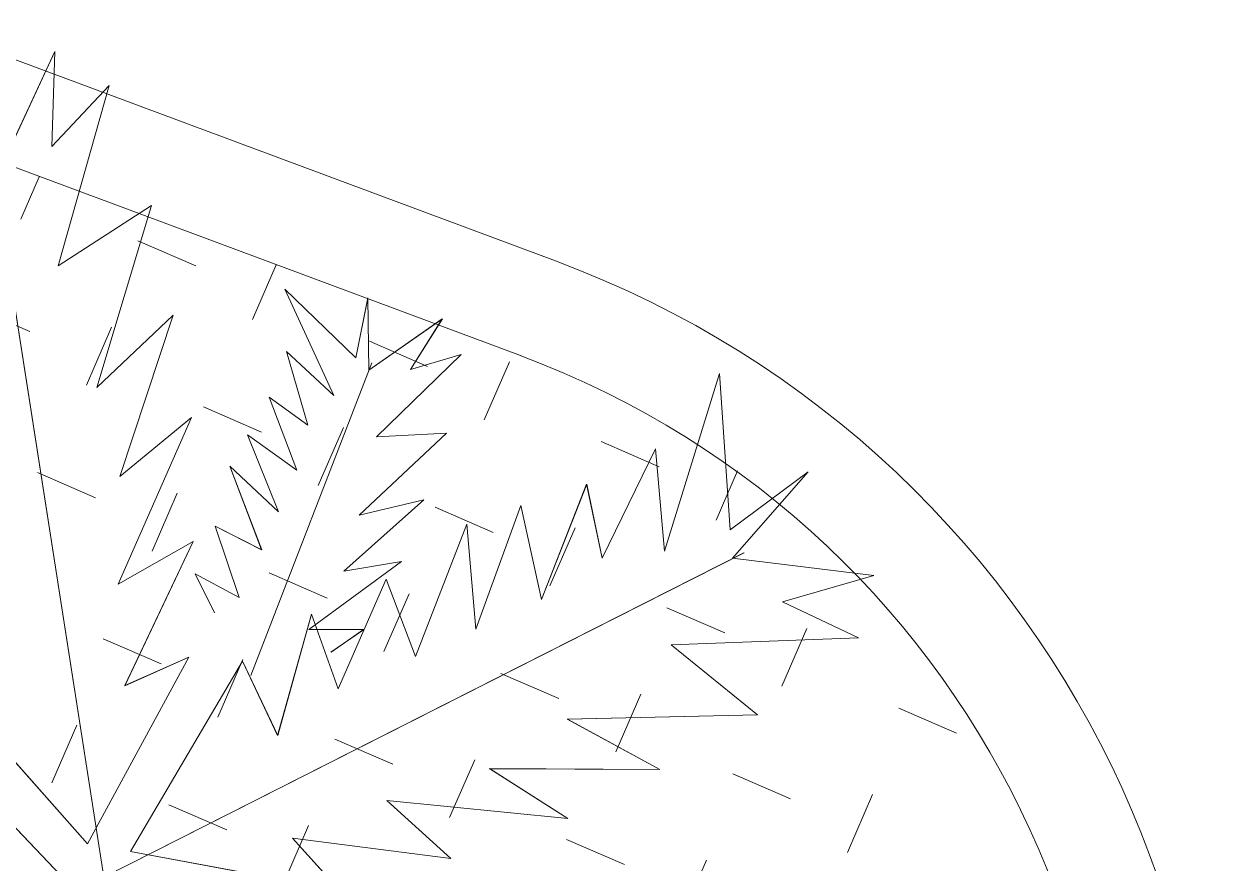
# Model space of a CAD drawing. Extents: x -2063571 to 559285, y 565862 to 1758715.
# Drawn here: x -2062797.9712 to -2062797.9119, y 566286.1742 to 566286.2161 of the extents above; entities that cross this region are included whole.
import ezdxf

# ---------------------------------------------------------------- set-up
doc = ezdxf.new("R2010")
doc.units = 0
doc.header["$MEASUREMENT"] = 0
for name, color, linetype, lineweight in [('CAY', 64, 'CONTINUOUS', 0), ('CHIA LO', 40, 'CONTINUOUS', 0), ('kichthuoc', 6, 'CONTINUOUS', 0), ('Lift', 1, 'CONTINUOUS', 0), ('Q-DUONG', 22, 'CONTINUOUS', 0)]:
    doc.layers.add(name, color=color, linetype=linetype, lineweight=lineweight)
pattern_1 = [(336.581345463, (-5630456.878, 1390305.53873), (0.328767986843, 0.130044649361), [0.125, -0.375]), (66.581345463, (-5630456.84548, 1390305.45654), (-0.130044649361, 0.328767986843), [0.125, -0.375])]

# ---------------------------------------------------------------- blocks, each defined once
blk = doc.blocks.new('cay CAU VUA')
at = {"layer": 'CAY'}
for p, q in [((-755.8692, 239.7561), (-758.66, 241.2337)), ((-756.9674, 239.7732), (-758.3981, 239.4143)), ((-755.8692, 239.7561), (-758.1368, 237.5585))]:
    blk.add_line(p, q, dxfattribs=at)
blk.add_lwpolyline([(-756.0291, 239.7871), (-756.4208, 240.6365), (-756.4887, 240.335), (-756.817, 240.9562), (-756.8637, 240.5787), (-757.2582, 241.2757), (-757.2389, 240.8675), (-757.6676, 241.4812), (-757.6135, 241.0212), (-758.1118, 241.6935), (-758.144, 241.2053), (-758.6456, 241.8602), (-758.5816, 241.4971), (-758.9083, 241.7584), (-758.6114, 241.2063), (-759.1136, 241.2589), (-758.7079, 241.1262), (-759.2424, 240.6907), (-758.4647, 240.944), (-758.8096, 240.6514), (-758.2803, 240.7373), (-758.5077, 240.4938), (-757.9786, 240.6247), (-758.2644, 240.3117), (-757.7043, 240.4635), (-758.0595, 240.164), (-757.4544, 240.316), (-757.6572, 240.0138), (-757.1419, 240.1204), (-757.3414, 239.8355), (-756.8195, 240.0217), (-756.998, 239.7059)], close=True, dxfattribs=at)
for points in [[(-757.2553, 240.0012), (-757.418, 240.061), (-757.2808, 239.8646), (-757.7593, 240.0248), (-757.5782, 239.8417), (-758.0376, 239.9485), (-757.8185, 239.7558), (-758.3351, 239.8607), (-758.1445, 239.6185), (-758.6554, 239.7138), (-758.4724, 239.5707), (-758.7355, 239.5555), (-758.3638, 239.422), (-758.6212, 239.235), (-758.3752, 239.3438), (-758.4421, 238.9146), (-758.1846, 239.3609), (-758.2228, 239.0786), (-758.0111, 239.3419), (-758.015, 239.132), (-757.8224, 239.4162), (-757.8243, 239.1493), (-757.626, 239.4564), (-757.6661, 239.1664), (-757.4468, 239.4926), (-757.4144, 239.2656), (-757.218, 239.5327), (-757.1914, 239.3152), (-757.1004, 239.4835)], [(-754.9264, 239.1331), (-755.758, 239.637), (-755.9404, 238.7196)], [(-756.1703, 238.667), (-755.9481, 239.6135), (-756.8769, 239.5035), (-756.6112, 239.3458), (-757.3034, 239.2255), (-756.9589, 239.0645), (-757.7437, 238.9047), (-757.3495, 238.7968), (-758.0656, 238.5788), (-757.6114, 238.488), (-758.4048, 238.2219), (-757.9505, 238.0404), (-758.7283, 237.7657), (-758.3632, 237.7144), (-758.7127, 237.4845), (-758.0958, 237.5962)]]:
    blk.add_lwpolyline(points, dxfattribs=at)
blk = doc.blocks.new('MB')
at = {"layer": 'Lift'}
h = blk.add_hatch(dxfattribs=at)
h.set_pattern_fill('CROSS', color=8, angle=336.5813, style=0)
h.set_pattern_definition([(336.581345463, (-5630456.878, 1390305.53873), (0.328767986843, 0.130044649361), [0.125, -0.375]), (66.581345463, (-5630456.84548, 1390305.45654), (-0.130044649361, 0.328767986843), [0.125, -0.375])])
h.paths.add_polyline_path([(336.9824, 626.3148, 0.414214), (335.9239, 628.6298), (327.3961, 631.8058, 0.414214), (325.081, 630.7473), (323.8944, 627.561, 0.414214), (324.953, 625.2459), (333.4807, 622.0699, 0.414214), (335.7958, 623.1285)])
h.paths.add_polyline_path([(328.9633, 627.4239), (330.9821, 626.672), (331.1139, 627.0258), (329.0951, 627.7777)], flags=24)
h = blk.add_hatch(dxfattribs=at)
h.set_pattern_fill('CROSS', color=8, angle=336.5813, style=0)
h.set_pattern_definition(pattern_1)
h.paths.add_polyline_path([(336.9824, 626.3148, 0.414214), (335.9239, 628.6298), (327.3961, 631.8058, 0.414214), (325.081, 630.7473), (323.8944, 627.561, 0.414214), (324.953, 625.2459), (333.4807, 622.0699, 0.414214), (335.7958, 623.1285)])
h.paths.add_polyline_path([(328.9633, 627.4239), (330.9821, 626.672), (331.1139, 627.0258), (329.0951, 627.7777)], flags=24)
h = blk.add_hatch(dxfattribs=at)
h.set_pattern_fill('CROSS', color=8, angle=336.5813, style=0)
h.set_pattern_definition(pattern_1)
h.paths.add_polyline_path([(336.9824, 626.3148, 0.414214), (335.9239, 628.6298), (327.3961, 631.8058, 0.414214), (325.081, 630.7473), (323.8944, 627.561, 0.414214), (324.953, 625.2459), (333.4807, 622.0699, 0.414214), (335.7958, 623.1285)])
h.paths.add_polyline_path([(328.9633, 627.4239), (330.9821, 626.672), (331.1139, 627.0258), (329.0951, 627.7777)], flags=24)
h = blk.add_hatch(dxfattribs=at)
h.set_pattern_fill('CROSS', color=8, angle=336.5813, style=0)
h.set_pattern_definition(pattern_1)
h.paths.add_polyline_path([(336.9824, 626.3148, 0.414214), (335.9239, 628.6298), (327.3961, 631.8058, 0.414214), (325.081, 630.7473), (323.8944, 627.561, 0.414214), (324.953, 625.2459), (333.4807, 622.0699, 0.414214), (335.7958, 623.1285)])
h.paths.add_polyline_path([(328.9633, 627.4239), (330.9821, 626.672), (331.1139, 627.0258), (329.0951, 627.7777)], flags=24)
h = blk.add_hatch(dxfattribs=at)
h.set_pattern_fill('CROSS', color=8, angle=336.5813, style=0)
h.set_pattern_definition(pattern_1)
h.paths.add_polyline_path([(336.9824, 626.3148, 0.414214), (335.9239, 628.6298), (327.3961, 631.8058, 0.414214), (325.081, 630.7473), (323.8944, 627.561, 0.414214), (324.953, 625.2459), (333.4807, 622.0699, 0.414214), (335.7958, 623.1285)])
h.paths.add_polyline_path([(328.9633, 627.4239), (330.9821, 626.672), (331.1139, 627.0258), (329.0951, 627.7777)], flags=24)
h = blk.add_hatch(dxfattribs=at)
h.set_pattern_fill('CROSS', color=8, angle=336.5813, style=0)
h.set_pattern_definition(pattern_1)
h.paths.add_polyline_path([(336.9824, 626.3148, 0.414214), (335.9239, 628.6298), (327.3961, 631.8058, 0.414214), (325.081, 630.7473), (323.8944, 627.561, 0.414214), (324.953, 625.2459), (333.4807, 622.0699, 0.414214), (335.7958, 623.1285)])
h.paths.add_polyline_path([(328.9633, 627.4239), (330.9821, 626.672), (331.1139, 627.0258), (329.0951, 627.7777)], flags=24)
h = blk.add_hatch(dxfattribs=at)
h.set_pattern_fill('CROSS', color=8, angle=336.5813, style=0)
h.set_pattern_definition(pattern_1)
h.paths.add_polyline_path([(336.9824, 626.3148, 0.414214), (335.9239, 628.6298), (327.3961, 631.8058, 0.414214), (325.081, 630.7473), (323.8944, 627.561, 0.414214), (324.953, 625.2459), (333.4807, 622.0699, 0.414214), (335.7958, 623.1285)])
h.paths.add_polyline_path([(328.9633, 627.4239), (330.9821, 626.672), (331.1139, 627.0258), (329.0951, 627.7777)], flags=24)
at = {"layer": 'CAY', "color": 8}
for p, q in [((335.0022, 629.232, 0), (334.8832, 628.9763, 0)), ((335.0022, 629.232, 0), (334.8832, 628.9763, 0)), ((335.0022, 629.232, 0), (334.8832, 628.9763, 0)), ((335.0022, 629.232, 0), (334.8832, 628.9763, 0)), ((335.0022, 629.232, 0), (334.8832, 628.9763, 0)), ((334.996, 629.0439, 0), (335.0022, 629.232, 0)), ((334.996, 629.0439, 0), (335.0022, 629.232, 0)), ((334.996, 629.0439, 0), (335.0022, 629.232, 0)), ((334.996, 629.0439, 0), (335.0022, 629.232, 0)), ((334.996, 629.0439, 0), (335.0022, 629.232, 0)), ((335.1097, 629.1648, 0), (334.996, 629.0439, 0)), ((335.1097, 629.1648, 0), (334.996, 629.0439, 0)), ((335.1097, 629.1648, 0), (334.996, 629.0439, 0)), ((335.1097, 629.1648, 0), (334.996, 629.0439, 0)), ((335.1097, 629.1648, 0), (334.996, 629.0439, 0)), ((335.0087, 628.8076, 0), (335.1097, 629.1648, 0)), ((335.0087, 628.8076, 0), (335.1097, 629.1648, 0)), ((335.0087, 628.8076, 0), (335.1097, 629.1648, 0)), ((335.0087, 628.8076, 0), (335.1097, 629.1648, 0)), ((335.0087, 628.8076, 0), (335.1097, 629.1648, 0)), ((335.099, 627.5971, 0), (334.8799, 629.0012, 0)), ((335.099, 627.5971, 0), (334.8799, 629.0012, 0)), ((335.099, 627.5971, 0), (334.8799, 629.0012, 0)), ((335.099, 627.5971, 0), (334.8799, 629.0012, 0)), ((335.099, 627.5971, 0), (334.8799, 629.0012, 0)), ((335.1934, 628.9274, 0), (335.0087, 628.8076, 0)), ((335.1934, 628.9274, 0), (335.0087, 628.8076, 0)), ((335.1934, 628.9274, 0), (335.0087, 628.8076, 0)), ((335.1934, 628.9274, 0), (335.0087, 628.8076, 0)), ((335.1934, 628.9274, 0), (335.0087, 628.8076, 0)), ((335.0852, 628.5667, 0), (335.1934, 628.9274, 0)), ((335.0852, 628.5667, 0), (335.1934, 628.9274, 0)), ((335.0852, 628.5667, 0), (335.1934, 628.9274, 0)), ((335.0852, 628.5667, 0), (335.1934, 628.9274, 0)), ((335.0852, 628.5667, 0), (335.1934, 628.9274, 0)), ((335.5981, 628.6253, 0), (335.4577, 628.7613, 0)), ((335.4577, 628.7613, 0), (335.5549, 628.5508, 0)), ((335.5981, 628.6253, 0), (335.4577, 628.7613, 0)), ((335.4577, 628.7613, 0), (335.5549, 628.5508, 0)), ((335.5981, 628.6253, 0), (335.4577, 628.7613, 0)), ((335.4577, 628.7613, 0), (335.5549, 628.5508, 0)), ((335.5981, 628.6253, 0), (335.4577, 628.7613, 0)), ((335.4577, 628.7613, 0), (335.5549, 628.5508, 0)), ((335.5981, 628.6253, 0), (335.4577, 628.7613, 0)), ((335.4577, 628.7613, 0), (335.5549, 628.5508, 0)), ((335.6219, 628.744, 0), (335.5981, 628.6253, 0)), ((335.6219, 628.744, 0), (335.5981, 628.6253, 0)), ((335.6219, 628.744, 0), (335.5981, 628.6253, 0)), ((335.6219, 628.744, 0), (335.5981, 628.6253, 0)), ((335.6219, 628.744, 0), (335.5981, 628.6253, 0)), ((335.6238, 628.6008, 0), (335.6219, 628.744, 0)), ((335.6238, 628.6008, 0), (335.6219, 628.744, 0)), ((335.6238, 628.6008, 0), (335.6219, 628.744, 0)), ((335.6238, 628.6008, 0), (335.6219, 628.744, 0)), ((335.6238, 628.6008, 0), (335.6219, 628.744, 0)), ((335.2365, 628.7101, 0), (335.0852, 628.5667, 0)), ((335.2365, 628.7101, 0), (335.0852, 628.5667, 0)), ((335.2365, 628.7101, 0), (335.0852, 628.5667, 0)), ((335.2365, 628.7101, 0), (335.0852, 628.5667, 0)), ((335.2365, 628.7101, 0), (335.0852, 628.5667, 0)), ((335.1307, 628.3903, 0), (335.2365, 628.7101, 0)), ((335.1307, 628.3903, 0), (335.2365, 628.7101, 0)), ((335.1307, 628.3903, 0), (335.2365, 628.7101, 0)), ((335.1307, 628.3903, 0), (335.2365, 628.7101, 0)), ((335.1307, 628.3903, 0), (335.2365, 628.7101, 0)), ((335.7694, 628.7028, 0), (335.6238, 628.6008, 0)), ((335.7694, 628.7028, 0), (335.6238, 628.6008, 0)), ((335.7694, 628.7028, 0), (335.6238, 628.6008, 0)), ((335.7694, 628.7028, 0), (335.6238, 628.6008, 0)), ((335.7694, 628.7028, 0), (335.6238, 628.6008, 0)), ((335.7067, 628.6021, 0), (335.7694, 628.7028, 0)), ((335.7067, 628.6021, 0), (335.7694, 628.7028, 0)), ((335.7067, 628.6021, 0), (335.7694, 628.7028, 0)), ((335.7067, 628.6021, 0), (335.7694, 628.7028, 0)), ((335.7067, 628.6021, 0), (335.7694, 628.7028, 0)), ((335.5549, 628.5508, 0), (335.461, 628.6381, 0)), ((335.461, 628.6381, 0), (335.5028, 628.492, 0)), ((335.5549, 628.5508, 0), (335.461, 628.6381, 0)), ((335.461, 628.6381, 0), (335.5028, 628.492, 0)), ((335.5549, 628.5508, 0), (335.461, 628.6381, 0)), ((335.461, 628.6381, 0), (335.5028, 628.492, 0)), ((335.5549, 628.5508, 0), (335.461, 628.6381, 0)), ((335.461, 628.6381, 0), (335.5028, 628.492, 0)), ((335.5549, 628.5508, 0), (335.461, 628.6381, 0)), ((335.461, 628.6381, 0), (335.5028, 628.492, 0)), ((335.3904, 627.9964, 0), (335.6299, 628.6154, 0)), ((335.3904, 627.9964, 0), (335.6299, 628.6154, 0)), ((335.3904, 627.9964, 0), (335.6299, 628.6154, 0)), ((335.3904, 627.9964, 0), (335.6299, 628.6154, 0)), ((335.3904, 627.9964, 0), (335.6299, 628.6154, 0)), ((335.6391, 628.4692, 0), (335.8068, 628.6322, 0)), ((335.6391, 628.4692, 0), (335.8068, 628.6322, 0)), ((335.6391, 628.4692, 0), (335.8068, 628.6322, 0)), ((335.6391, 628.4692, 0), (335.8068, 628.6322, 0)), ((335.6391, 628.4692, 0), (335.8068, 628.6322, 0)), ((335.8068, 628.6322, 0), (335.7067, 628.6021, 0)), ((335.8068, 628.6322, 0), (335.7067, 628.6021, 0)), ((335.8068, 628.6322, 0), (335.7067, 628.6021, 0)), ((335.8068, 628.6322, 0), (335.7067, 628.6021, 0)), ((335.8068, 628.6322, 0), (335.7067, 628.6021, 0)), ((336.3183, 628.5944, 0), (336.2095, 628.2428, 0)), ((336.3183, 628.5944, 0), (336.2095, 628.2428, 0)), ((336.3183, 628.5944, 0), (336.2095, 628.2428, 0)), ((336.3183, 628.5944, 0), (336.2095, 628.2428, 0)), ((336.3183, 628.5944, 0), (336.2095, 628.2428, 0)), ((336.3396, 628.2849, 0), (336.3183, 628.5944, 0)), ((336.3396, 628.2849, 0), (336.3183, 628.5944, 0)), ((336.3396, 628.2849, 0), (336.3183, 628.5944, 0)), ((336.3396, 628.2849, 0), (336.3183, 628.5944, 0)), ((336.3396, 628.2849, 0), (336.3183, 628.5944, 0)), ((335.5028, 628.492, 0), (335.4267, 628.5479, 0)), ((335.4267, 628.5479, 0), (335.4812, 628.4033, 0)), ((335.5028, 628.492, 0), (335.4267, 628.5479, 0)), ((335.4267, 628.5479, 0), (335.4812, 628.4033, 0)), ((335.5028, 628.492, 0), (335.4267, 628.5479, 0)), ((335.4267, 628.5479, 0), (335.4812, 628.4033, 0)), ((335.5028, 628.492, 0), (335.4267, 628.5479, 0)), ((335.4267, 628.5479, 0), (335.4812, 628.4033, 0)), ((335.5028, 628.492, 0), (335.4267, 628.5479, 0)), ((335.4267, 628.5479, 0), (335.4812, 628.4033, 0)), ((335.1277, 628.1772, 0), (335.2727, 628.5072, 0)), ((335.1277, 628.1772, 0), (335.2727, 628.5072, 0)), ((335.1277, 628.1772, 0), (335.2727, 628.5072, 0)), ((335.1277, 628.1772, 0), (335.2727, 628.5072, 0)), ((335.1277, 628.1772, 0), (335.2727, 628.5072, 0)), ((335.2727, 628.5072, 0), (335.1307, 628.3903, 0)), ((335.2727, 628.5072, 0), (335.1307, 628.3903, 0)), ((335.2727, 628.5072, 0), (335.1307, 628.3903, 0)), ((335.2727, 628.5072, 0), (335.1307, 628.3903, 0)), ((335.2727, 628.5072, 0), (335.1307, 628.3903, 0)), ((335.4812, 628.4033, 0), (335.3835, 628.4733, 0)), ((335.3835, 628.4733, 0), (335.4449, 628.3207, 0)), ((335.4812, 628.4033, 0), (335.3835, 628.4733, 0)), ((335.3835, 628.4733, 0), (335.4449, 628.3207, 0)), ((335.4812, 628.4033, 0), (335.3835, 628.4733, 0)), ((335.3835, 628.4733, 0), (335.4449, 628.3207, 0)), ((335.4812, 628.4033, 0), (335.3835, 628.4733, 0)), ((335.3835, 628.4733, 0), (335.4449, 628.3207, 0)), ((335.4812, 628.4033, 0), (335.3835, 628.4733, 0)), ((335.3835, 628.4733, 0), (335.4449, 628.3207, 0)), ((335.6049, 628.3137, 0), (335.7776, 628.4764, 0)), ((335.6049, 628.3137, 0), (335.7776, 628.4764, 0)), ((335.6049, 628.3137, 0), (335.7776, 628.4764, 0)), ((335.6049, 628.3137, 0), (335.7776, 628.4764, 0)), ((335.6049, 628.3137, 0), (335.7776, 628.4764, 0)), ((335.7776, 628.4764, 0), (335.6391, 628.4692, 0)), ((335.7776, 628.4764, 0), (335.6391, 628.4692, 0)), ((335.7776, 628.4764, 0), (335.6391, 628.4692, 0)), ((335.7776, 628.4764, 0), (335.6391, 628.4692, 0)), ((335.7776, 628.4764, 0), (335.6391, 628.4692, 0)), ((336.1915, 628.4455, 0), (336.0856, 628.2286, 0)), ((336.1915, 628.4455, 0), (336.0856, 628.2286, 0)), ((336.1915, 628.4455, 0), (336.0856, 628.2286, 0)), ((336.1915, 628.4455, 0), (336.0856, 628.2286, 0)), ((336.1915, 628.4455, 0), (336.0856, 628.2286, 0)), ((336.2095, 628.2428, 0), (336.1915, 628.4455, 0)), ((336.2095, 628.2428, 0), (336.1915, 628.4455, 0)), ((336.2095, 628.2428, 0), (336.1915, 628.4455, 0)), ((336.2095, 628.2428, 0), (336.1915, 628.4455, 0)), ((336.2095, 628.2428, 0), (336.1915, 628.4455, 0)), ((335.4449, 628.3207, 0), (335.3488, 628.4107, 0)), ((335.3488, 628.4107, 0), (335.4117, 628.2454, 0)), ((335.4449, 628.3207, 0), (335.3488, 628.4107, 0)), ((335.3488, 628.4107, 0), (335.4117, 628.2454, 0)), ((335.4449, 628.3207, 0), (335.3488, 628.4107, 0)), ((335.3488, 628.4107, 0), (335.4117, 628.2454, 0)), ((335.4449, 628.3207, 0), (335.3488, 628.4107, 0)), ((335.3488, 628.4107, 0), (335.4117, 628.2454, 0)), ((335.4449, 628.3207, 0), (335.3488, 628.4107, 0)), ((335.3488, 628.4107, 0), (335.4117, 628.2454, 0)), ((336.4937, 628.3995, 0), (336.3396, 628.2849, 0)), ((336.4937, 628.3995, 0), (336.3396, 628.2849, 0)), ((336.4937, 628.3995, 0), (336.3396, 628.2849, 0)), ((336.4937, 628.3995, 0), (336.3396, 628.2849, 0)), ((336.4937, 628.3995, 0), (336.3396, 628.2849, 0)), ((336.344, 628.2286, 0), (336.4937, 628.3995, 0)), ((336.344, 628.2286, 0), (336.4937, 628.3995, 0)), ((336.344, 628.2286, 0), (336.4937, 628.3995, 0)), ((336.344, 628.2286, 0), (336.4937, 628.3995, 0)), ((336.344, 628.2286, 0), (336.4937, 628.3995, 0)), ((336.0551, 628.3754, 0), (335.9659, 628.147, 0)), ((336.0551, 628.3754, 0), (335.9659, 628.147, 0)), ((336.0551, 628.3754, 0), (335.9659, 628.147, 0)), ((336.0551, 628.3754, 0), (335.9659, 628.147, 0)), ((336.0551, 628.3754, 0), (335.9659, 628.147, 0)), ((336.0856, 628.2286, 0), (336.0551, 628.3754, 0)), ((336.0856, 628.2286, 0), (336.0551, 628.3754, 0)), ((336.0856, 628.2286, 0), (336.0551, 628.3754, 0)), ((336.0856, 628.2286, 0), (336.0551, 628.3754, 0)), ((336.0856, 628.2286, 0), (336.0551, 628.3754, 0)), ((335.5742, 628.2031, 0), (335.7327, 628.3442, 0)), ((335.5742, 628.2031, 0), (335.7327, 628.3442, 0)), ((335.5742, 628.2031, 0), (335.7327, 628.3442, 0)), ((335.5742, 628.2031, 0), (335.7327, 628.3442, 0)), ((335.5742, 628.2031, 0), (335.7327, 628.3442, 0)), ((335.7327, 628.3442, 0), (335.6049, 628.3137, 0)), ((335.7327, 628.3442, 0), (335.6049, 628.3137, 0)), ((335.7327, 628.3442, 0), (335.6049, 628.3137, 0)), ((335.7327, 628.3442, 0), (335.6049, 628.3137, 0)), ((335.7327, 628.3442, 0), (335.6049, 628.3137, 0)), ((335.9251, 628.3333, 0), (335.8355, 628.088, 0)), ((335.9251, 628.3333, 0), (335.8355, 628.088, 0)), ((335.9251, 628.3333, 0), (335.8355, 628.088, 0)), ((335.9251, 628.3333, 0), (335.8355, 628.088, 0)), ((335.9251, 628.3333, 0), (335.8355, 628.088, 0)), ((335.9659, 628.147, 0), (335.9251, 628.3333, 0)), ((335.9659, 628.147, 0), (335.9251, 628.3333, 0)), ((335.9659, 628.147, 0), (335.9251, 628.3333, 0)), ((335.9659, 628.147, 0), (335.9251, 628.3333, 0)), ((335.9659, 628.147, 0), (335.9251, 628.3333, 0)), ((335.4117, 628.2454, 0), (335.3199, 628.2925, 0)), ((335.3199, 628.2925, 0), (335.3671, 628.1509, 0)), ((335.4117, 628.2454, 0), (335.3199, 628.2925, 0)), ((335.3199, 628.2925, 0), (335.3671, 628.1509, 0)), ((335.4117, 628.2454, 0), (335.3199, 628.2925, 0)), ((335.3199, 628.2925, 0), (335.3671, 628.1509, 0)), ((335.4117, 628.2454, 0), (335.3199, 628.2925, 0)), ((335.3199, 628.2925, 0), (335.3671, 628.1509, 0)), ((335.4117, 628.2454, 0), (335.3199, 628.2925, 0)), ((335.3199, 628.2925, 0), (335.3671, 628.1509, 0)), ((335.8176, 628.2963, 0), (335.7163, 628.0344, 0)), ((335.8176, 628.2963, 0), (335.7163, 628.0344, 0)), ((335.8176, 628.2963, 0), (335.7163, 628.0344, 0)), ((335.8176, 628.2963, 0), (335.7163, 628.0344, 0)), ((335.8176, 628.2963, 0), (335.7163, 628.0344, 0)), ((335.8355, 628.088, 0), (335.8176, 628.2963, 0)), ((335.8355, 628.088, 0), (335.8176, 628.2963, 0)), ((335.8355, 628.088, 0), (335.8176, 628.2963, 0)), ((335.8355, 628.088, 0), (335.8176, 628.2963, 0)), ((335.8355, 628.088, 0), (335.8176, 628.2963, 0)), ((335.2763, 628.2621, 0), (335.1277, 628.1772, 0)), ((335.2763, 628.2621, 0), (335.1277, 628.1772, 0)), ((335.2763, 628.2621, 0), (335.1277, 628.1772, 0)), ((335.2763, 628.2621, 0), (335.1277, 628.1772, 0)), ((335.2763, 628.2621, 0), (335.1277, 628.1772, 0)), ((335.1408, 627.9764, 0), (335.2763, 628.2621, 0)), ((335.1408, 627.9764, 0), (335.2763, 628.2621, 0)), ((335.1408, 627.9764, 0), (335.2763, 628.2621, 0)), ((335.1408, 627.9764, 0), (335.2763, 628.2621, 0)), ((335.1408, 627.9764, 0), (335.2763, 628.2621, 0)), ((335.099, 627.5971, 0), (336.3666, 628.2393, 0)), ((335.099, 627.5971, 0), (336.3666, 628.2393, 0)), ((335.099, 627.5971, 0), (336.3666, 628.2393, 0)), ((335.099, 627.5971, 0), (336.3666, 628.2393, 0)), ((335.099, 627.5971, 0), (336.3666, 628.2393, 0)), ((335.5054, 628.0879, 0), (335.6885, 628.2221, 0)), ((335.5054, 628.0879, 0), (335.6885, 628.2221, 0)), ((335.5054, 628.0879, 0), (335.6885, 628.2221, 0)), ((335.5054, 628.0879, 0), (335.6885, 628.2221, 0)), ((335.5054, 628.0879, 0), (335.6885, 628.2221, 0)), ((335.6885, 628.2221, 0), (335.5742, 628.2031, 0)), ((335.6885, 628.2221, 0), (335.5742, 628.2031, 0)), ((335.6885, 628.2221, 0), (335.5742, 628.2031, 0)), ((335.6885, 628.2221, 0), (335.5742, 628.2031, 0)), ((335.6885, 628.2221, 0), (335.5742, 628.2031, 0)), ((336.624, 628.1944, 0), (336.344, 628.2286, 0)), ((336.624, 628.1944, 0), (336.344, 628.2286, 0)), ((336.624, 628.1944, 0), (336.344, 628.2286, 0)), ((336.624, 628.1944, 0), (336.344, 628.2286, 0)), ((336.624, 628.1944, 0), (336.344, 628.2286, 0)), ((335.3671, 628.1509, 0), (335.2802, 628.1976, 0)), ((335.2802, 628.1976, 0), (335.3185, 628.1205, 0)), ((335.3671, 628.1509, 0), (335.2802, 628.1976, 0)), ((335.2802, 628.1976, 0), (335.3185, 628.1205, 0)), ((335.3671, 628.1509, 0), (335.2802, 628.1976, 0)), ((335.2802, 628.1976, 0), (335.3185, 628.1205, 0)), ((335.3671, 628.1509, 0), (335.2802, 628.1976, 0)), ((335.2802, 628.1976, 0), (335.3185, 628.1205, 0)), ((335.3671, 628.1509, 0), (335.2802, 628.1976, 0)), ((335.2802, 628.1976, 0), (335.3185, 628.1205, 0)), ((336.4431, 628.1421, 0), (336.624, 628.1944, 0)), ((336.4431, 628.1421, 0), (336.624, 628.1944, 0)), ((336.4431, 628.1421, 0), (336.624, 628.1944, 0)), ((336.4431, 628.1421, 0), (336.624, 628.1944, 0)), ((336.4431, 628.1421, 0), (336.624, 628.1944, 0)), ((335.6579, 628.1875, 0), (335.5633, 627.9704, 0)), ((335.6579, 628.1875, 0), (335.5633, 627.9704, 0)), ((335.6579, 628.1875, 0), (335.5633, 627.9704, 0)), ((335.6579, 628.1875, 0), (335.5633, 627.9704, 0)), ((335.6579, 628.1875, 0), (335.5633, 627.9704, 0)), ((335.7163, 628.0344, 0), (335.6579, 628.1875, 0)), ((335.7163, 628.0344, 0), (335.6579, 628.1875, 0)), ((335.7163, 628.0344, 0), (335.6579, 628.1875, 0)), ((335.7163, 628.0344, 0), (335.6579, 628.1875, 0)), ((335.7163, 628.0344, 0), (335.6579, 628.1875, 0)), ((336.5932, 628.0714, 0), (336.4431, 628.1421, 0)), ((336.5932, 628.0714, 0), (336.4431, 628.1421, 0)), ((336.5932, 628.0714, 0), (336.4431, 628.1421, 0)), ((336.5932, 628.0714, 0), (336.4431, 628.1421, 0)), ((336.5932, 628.0714, 0), (336.4431, 628.1421, 0)), ((335.5104, 628.1177, 0), (335.4434, 627.8775, 0)), ((335.5104, 628.1177, 0), (335.4434, 627.8775, 0)), ((335.5104, 628.1177, 0), (335.4434, 627.8775, 0)), ((335.5104, 628.1177, 0), (335.4434, 627.8775, 0)), ((335.5104, 628.1177, 0), (335.4434, 627.8775, 0)), ((335.5633, 627.9704, 0), (335.5104, 628.1177, 0)), ((335.5633, 627.9704, 0), (335.5104, 628.1177, 0)), ((335.5633, 627.9704, 0), (335.5104, 628.1177, 0)), ((335.5633, 627.9704, 0), (335.5104, 628.1177, 0)), ((335.5633, 627.9704, 0), (335.5104, 628.1177, 0)), ((335.6132, 628.0873, 0), (335.5054, 628.0879, 0)), ((335.6132, 628.0873, 0), (335.5054, 628.0879, 0)), ((335.6132, 628.0873, 0), (335.5054, 628.0879, 0)), ((335.6132, 628.0873, 0), (335.5054, 628.0879, 0)), ((335.6132, 628.0873, 0), (335.5054, 628.0879, 0)), ((335.549, 628.043, 0), (335.6132, 628.0873, 0)), ((335.549, 628.043, 0), (335.6132, 628.0873, 0)), ((335.549, 628.043, 0), (335.6132, 628.0873, 0)), ((335.549, 628.043, 0), (335.6132, 628.0873, 0)), ((335.549, 628.043, 0), (335.6132, 628.0873, 0)), ((336.2223, 628.0571, 0), (336.5932, 628.0714, 0)), ((336.2223, 628.0571, 0), (336.5932, 628.0714, 0)), ((336.2223, 628.0571, 0), (336.5932, 628.0714, 0)), ((336.2223, 628.0571, 0), (336.5932, 628.0714, 0)), ((336.2223, 628.0571, 0), (336.5932, 628.0714, 0)), ((336.3933, 627.9185, 0), (336.2223, 628.0571, 0)), ((336.3933, 627.9185, 0), (336.2223, 628.0571, 0)), ((336.3933, 627.9185, 0), (336.2223, 628.0571, 0)), ((336.3933, 627.9185, 0), (336.2223, 628.0571, 0)), ((336.3933, 627.9185, 0), (336.2223, 628.0571, 0)), ((335.0671, 627.6632, 0), (335.2678, 628.0331, 0)), ((335.0671, 627.6632, 0), (335.2678, 628.0331, 0)), ((335.0671, 627.6632, 0), (335.2678, 628.0331, 0)), ((335.0671, 627.6632, 0), (335.2678, 628.0331, 0)), ((335.0671, 627.6632, 0), (335.2678, 628.0331, 0)), ((335.2678, 628.0331, 0), (335.1408, 627.9764, 0)), ((335.2678, 628.0331, 0), (335.1408, 627.9764, 0)), ((335.2678, 628.0331, 0), (335.1408, 627.9764, 0)), ((335.2678, 628.0331, 0), (335.1408, 627.9764, 0)), ((335.2678, 628.0331, 0), (335.1408, 627.9764, 0)), ((335.3736, 628.0251, 0), (335.1519, 627.6479, 0)), ((335.3736, 628.0251, 0), (335.1519, 627.6479, 0)), ((335.3736, 628.0251, 0), (335.1519, 627.6479, 0)), ((335.3736, 628.0251, 0), (335.1519, 627.6479, 0)), ((335.3736, 628.0251, 0), (335.1519, 627.6479, 0)), ((335.4434, 627.8775, 0), (335.3736, 628.0251, 0)), ((335.4434, 627.8775, 0), (335.3736, 628.0251, 0)), ((335.4434, 627.8775, 0), (335.3736, 628.0251, 0)), ((335.4434, 627.8775, 0), (335.3736, 628.0251, 0)), ((335.4434, 627.8775, 0), (335.3736, 628.0251, 0)), ((334.7768, 627.9906, 0), (335.0671, 627.6632, 0)), ((334.7768, 627.9906, 0), (335.0671, 627.6632, 0)), ((334.7768, 627.9906, 0), (335.0671, 627.6632, 0)), ((334.7768, 627.9906, 0), (335.0671, 627.6632, 0)), ((334.7768, 627.9906, 0), (335.0671, 627.6632, 0)), ((336.0169, 627.9099, 0), (336.3933, 627.9185, 0)), ((336.0169, 627.9099, 0), (336.3933, 627.9185, 0)), ((336.0169, 627.9099, 0), (336.3933, 627.9185, 0)), ((336.0169, 627.9099, 0), (336.3933, 627.9185, 0)), ((336.0169, 627.9099, 0), (336.3933, 627.9185, 0)), ((336.2, 627.8103, 0), (336.0169, 627.9099, 0)), ((336.2, 627.8103, 0), (336.0169, 627.9099, 0)), ((336.2, 627.8103, 0), (336.0169, 627.9099, 0)), ((336.2, 627.8103, 0), (336.0169, 627.9099, 0)), ((336.2, 627.8103, 0), (336.0169, 627.9099, 0)), ((335.0264, 627.5872, 0), (334.7365, 627.8924, 0)), ((335.0264, 627.5872, 0), (334.7365, 627.8924, 0)), ((335.0264, 627.5872, 0), (334.7365, 627.8924, 0)), ((335.0264, 627.5872, 0), (334.7365, 627.8924, 0)), ((335.0264, 627.5872, 0), (334.7365, 627.8924, 0)), ((336.0182, 627.7132, 0), (335.8631, 627.8121, 0)), ((335.8631, 627.8121, 0), (336.2, 627.8103, 0)), ((336.0182, 627.7132, 0), (335.8631, 627.8121, 0)), ((335.8631, 627.8121, 0), (336.2, 627.8103, 0)), ((336.0182, 627.7132, 0), (335.8631, 627.8121, 0)), ((335.8631, 627.8121, 0), (336.2, 627.8103, 0)), ((336.0182, 627.7132, 0), (335.8631, 627.8121, 0)), ((335.8631, 627.8121, 0), (336.2, 627.8103, 0)), ((336.0182, 627.7132, 0), (335.8631, 627.8121, 0)), ((335.8631, 627.8121, 0), (336.2, 627.8103, 0)), ((335.7862, 627.634, 0), (335.6596, 627.7491, 0)), ((335.6596, 627.7491, 0), (336.0182, 627.7132, 0)), ((335.7862, 627.634, 0), (335.6596, 627.7491, 0)), ((335.6596, 627.7491, 0), (336.0182, 627.7132, 0)), ((335.7862, 627.634, 0), (335.6596, 627.7491, 0)), ((335.6596, 627.7491, 0), (336.0182, 627.7132, 0)), ((335.7862, 627.634, 0), (335.6596, 627.7491, 0)), ((335.6596, 627.7491, 0), (336.0182, 627.7132, 0)), ((335.7862, 627.634, 0), (335.6596, 627.7491, 0)), ((335.6596, 627.7491, 0), (336.0182, 627.7132, 0)), ((335.5658, 627.5713, 0), (335.4726, 627.6746, 0)), ((335.4726, 627.6746, 0), (335.7862, 627.634, 0)), ((335.5658, 627.5713, 0), (335.4726, 627.6746, 0)), ((335.4726, 627.6746, 0), (335.7862, 627.634, 0)), ((335.5658, 627.5713, 0), (335.4726, 627.6746, 0)), ((335.4726, 627.6746, 0), (335.7862, 627.634, 0)), ((335.5658, 627.5713, 0), (335.4726, 627.6746, 0)), ((335.4726, 627.6746, 0), (335.7862, 627.634, 0)), ((335.5658, 627.5713, 0), (335.4726, 627.6746, 0)), ((335.4726, 627.6746, 0), (335.7862, 627.634, 0)), ((335.1519, 627.6479, 0), (335.5658, 627.5713, 0)), ((335.1519, 627.6479, 0), (335.5658, 627.5713, 0)), ((335.1519, 627.6479, 0), (335.5658, 627.5713, 0)), ((335.1519, 627.6479, 0), (335.5658, 627.5713, 0)), ((335.1519, 627.6479, 0), (335.5658, 627.5713, 0))]:
    blk.add_line(p, q, dxfattribs=at)
at = {"layer": 'CHIA LO', "color": 8, "flags": 128}
for points in [[(333.4109, 621.8825), (324.8832, 625.0585, -0.414214), (323.707, 627.6308), (324.8936, 630.8171, -0.414214), (327.4659, 631.9933), (335.9937, 628.8173)], [(333.4109, 621.8825), (324.8832, 625.0585, -0.414214), (323.707, 627.6308), (324.8936, 630.8171, -0.414214), (327.4659, 631.9933), (335.9937, 628.8173)], [(333.4109, 621.8825), (324.8832, 625.0585, -0.414214), (323.707, 627.6308), (324.8936, 630.8171, -0.414214), (327.4659, 631.9933), (335.9937, 628.8173)], [(333.4109, 621.8825), (324.8832, 625.0585, -0.414214), (323.707, 627.6308), (324.8936, 630.8171, -0.414214), (327.4659, 631.9933), (335.9937, 628.8173)], [(333.4109, 621.8825), (324.8832, 625.0585, -0.414214), (323.707, 627.6308), (324.8936, 630.8171, -0.414214), (327.4659, 631.9933), (335.9937, 628.8173)], [(333.4109, 621.8825), (324.8832, 625.0585, -0.414214), (323.707, 627.6308), (324.8936, 630.8171, -0.414214), (327.4659, 631.9933), (335.9937, 628.8173)], [(333.4109, 621.8825), (324.8832, 625.0585, -0.414214), (323.707, 627.6308), (324.8936, 630.8171, -0.414214), (327.4659, 631.9933), (335.9937, 628.8173)], [(333.4807, 622.0699), (324.953, 625.2459, -0.414214), (323.8944, 627.561), (325.081, 630.7473, -0.414214), (327.3961, 631.8058), (335.9239, 628.6298)], [(333.4807, 622.0699), (324.953, 625.2459, -0.414214), (323.8944, 627.561), (325.081, 630.7473, -0.414214), (327.3961, 631.8058), (335.9239, 628.6298)], [(333.4807, 622.0699), (324.953, 625.2459, -0.414214), (323.8944, 627.561), (325.081, 630.7473, -0.414214), (327.3961, 631.8058), (335.9239, 628.6298)], [(333.4807, 622.0699), (324.953, 625.2459, -0.414214), (323.8944, 627.561), (325.081, 630.7473, -0.414214), (327.3961, 631.8058), (335.9239, 628.6298)], [(333.4807, 622.0699), (324.953, 625.2459, -0.414214), (323.8944, 627.561), (325.081, 630.7473, -0.414214), (327.3961, 631.8058), (335.9239, 628.6298)], [(333.4807, 622.0699), (324.953, 625.2459, -0.414214), (323.8944, 627.561), (325.081, 630.7473, -0.414214), (327.3961, 631.8058), (335.9239, 628.6298)], [(333.4807, 622.0699), (324.953, 625.2459, -0.414214), (323.8944, 627.561), (325.081, 630.7473, -0.414214), (327.3961, 631.8058), (335.9239, 628.6298)]]:
    blk.add_lwpolyline(points, format="xyb", dxfattribs=at)
at = {"layer": 'CHIA LO', "color": 8}
for radius in [2, 2, 2, 2, 2, 2, 2, 1.8, 1.8, 1.8, 1.8, 1.8, 1.8, 1.8]:
    blk.add_arc((335.2956, 626.943), radius, 339.5731, 69.5731, dxfattribs=at)
at = {"layer": 'kichthuoc', "color": 8, "xscale": 0.4500000001162396, "yscale": 0.4500000001162396, "zscale": 0.4500000001162396, "rotation": 234.7664135530048}
blk.add_blockref('cay CAU VUA', (50.7423, 412.0106, 0), dxfattribs=at)
blk.add_blockref('cay CAU VUA', (50.7423, 412.0106, 0), dxfattribs=at)

msp = doc.modelspace()

# ---------------------------------------------------------------- block references
at = {"layer": 'Q-DUONG', "xscale": 0.02520000000004075, "yscale": 0.02520000000004075, "zscale": 0.02520000000004075}
msp.add_blockref('MB', (-2062806.411749, 566270.358022), dxfattribs=at)

doc.saveas('drawing.dxf')
